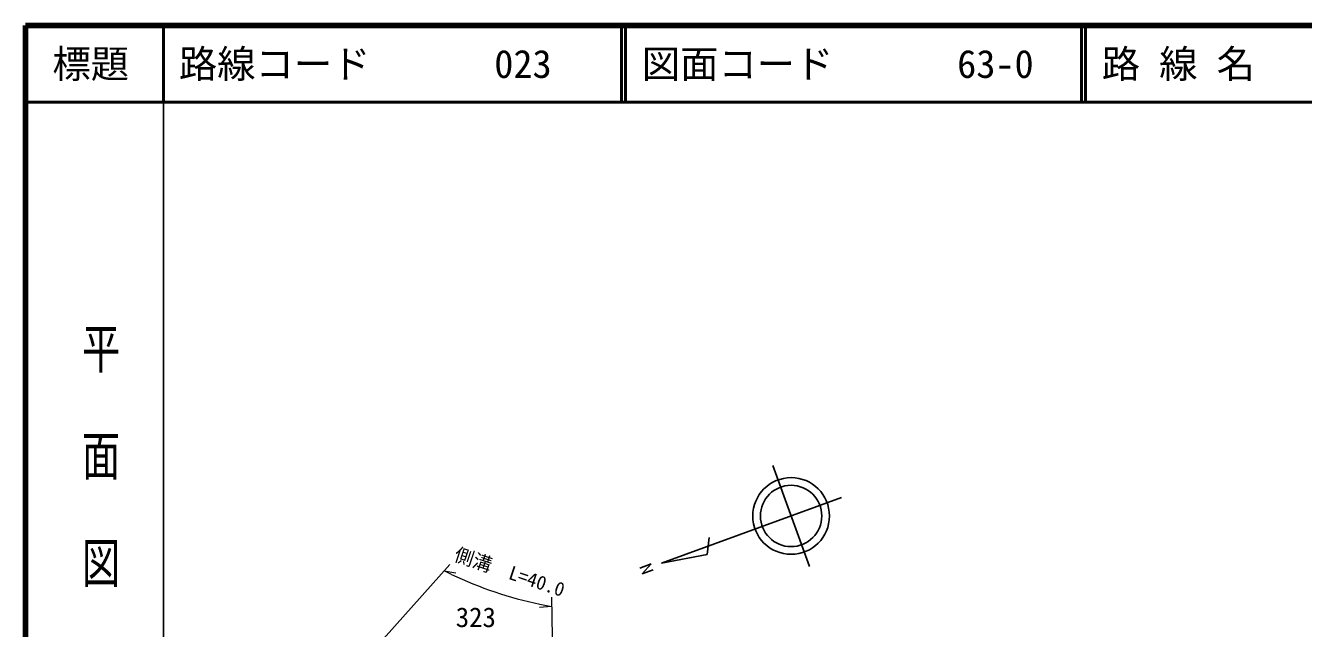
# Model space of a CAD drawing. Units: millimetres, scale not verified. Extents: x 40000 to 680000, y 20000 to 380000.
# Drawn here: x 40000 to 206690, y 301350 to 380000 of the extents above; entities that cross this region are included whole.
import ezdxf
from ezdxf.enums import TextEntityAlignment as Align

# ---------------------------------------------------------------- set-up
doc = ezdxf.new("R2010")
doc.units = ezdxf.units.MM
doc.header["$LTSCALE"] = 1000
for name, color, linetype, lineweight in [('M-BMK-OTRS', 5, 'Continuous', 25), ('M-BMK-SRVR', 3, 'Continuous', 25), ('M-STR-HTXT', 7, 'Continuous', 13), ('M-STR-STRC', 7, 'Continuous', 25), ('M-TTL', 2, 'Continuous', 140), ('M-TTL-BAND', 7, 'Continuous', 25), ('M-TTL-LINE', 7, 'Continuous', 50)]:
    doc.layers.add(name, color=color, linetype=linetype, lineweight=lineweight)
doc.layers.add('M-TTL-TXT', color=7, linetype='Continuous')
doc.styles.add('@ＭＳ ゴシック', font='')
doc.styles.add('ＭＳ ゴシック', font='')
doc.styles.get('@ＭＳ ゴシック').set_extended_font_data('@MS Gothic')
doc.styles.get('ＭＳ ゴシック').set_extended_font_data('MS Gothic')

msp = doc.modelspace()

# ---------------------------------------------------------------- linework, layer by layer
at = {"layer": 'M-BMK-OTRS'}
msp.add_line((75826, 287844), (95361, 309677), dxfattribs=at)
at = {"layer": 'M-BMK-SRVR'}
for p, q in [((137464, 322600), (142253, 309444)), ((122944, 309866), (146436, 318416)), ((128924, 310978), (129180, 313199)), ((122944, 309866), (128924, 310978)), ((121601, 309765), (120148, 309227)), ((120420, 308483), (121601, 309765)), ((121870, 309011), (120420, 308483))]:
    msp.add_line(p, q, dxfattribs=at)
for radius in [5000, 4000]:
    msp.add_circle((139858, 316022), radius, dxfattribs=at)
at = {"layer": 'M-STR-HTXT'}
for p, q in [((94594, 308871), (96129, 308608)), ((95579, 308404), (94594, 308871)), ((109403, 266907), (108640, 305432)), ((108592, 304205), (107038, 304098)), ((107088, 304516), (108592, 304205))]:
    msp.add_line(p, q, dxfattribs=at)
msp.add_arc((117274, 353644), 50172, 244.37932, 258.28685, dxfattribs=at)
at = {"layer": 'M-TTL'}
for p, q in [((40000, 380000), (40000, 20000)), ((680000, 380000), (40000, 380000))]:
    msp.add_line(p, q, dxfattribs=at)
at = {"layer": 'M-TTL-BAND'}
msp.add_line((58000, 370000), (58000, 20000), dxfattribs=at)
at = {"layer": 'M-TTL-LINE'}
for p, q in [((58000, 380000), (58000, 370000)), ((117750, 380000), (117750, 370000)), ((118250, 380000), (118250, 370000)), ((177750, 380000), (177750, 370000)), ((178250, 380000), (178250, 370000)), ((40000, 370000), (680000, 370000))]:
    msp.add_line(p, q, dxfattribs=at)

# ---------------------------------------------------------------- texts
at = {"layer": 'M-STR-HTXT', "style": 'ＭＳ ゴシック'}
msp.add_text('側溝\u3000L=40.0', height=1833, rotation=341.3, dxfattribs=at).set_placement((95582, 309732), align=Align.BOTTOM_LEFT)
at = {"layer": 'M-STR-STRC', "style": 'ＭＳ ゴシック'}
msp.add_text('323', height=2566, dxfattribs=at).set_placement((96115, 300758), align=Align.BOTTOM_LEFT)
at = {"layer": 'M-TTL-BAND', "style": '@ＭＳ ゴシック', "width": 1.4}
msp.add_text('平  面  図', height=3666, rotation=270, dxfattribs=at).set_placement((49777, 306475), align=Align.MIDDLE_RIGHT)
at = {"layer": 'M-TTL-TXT', "style": 'ＭＳ ゴシック'}
msp.add_text('標題', height=3666, dxfattribs=at).set_placement((48500, 375000), align=Align.MIDDLE_CENTER)
for s, p in [('路線コード', (60000, 375000)), ('023', (101142, 375000)), ('図面コード', (120380, 375000)), ('63-0', (161521, 375000)), ('路 線 名', (180380, 375000))]:
    msp.add_text(s, height=3666, dxfattribs=at).set_placement(p, align=Align.MIDDLE_LEFT)

doc.saveas('drawing.dxf')
